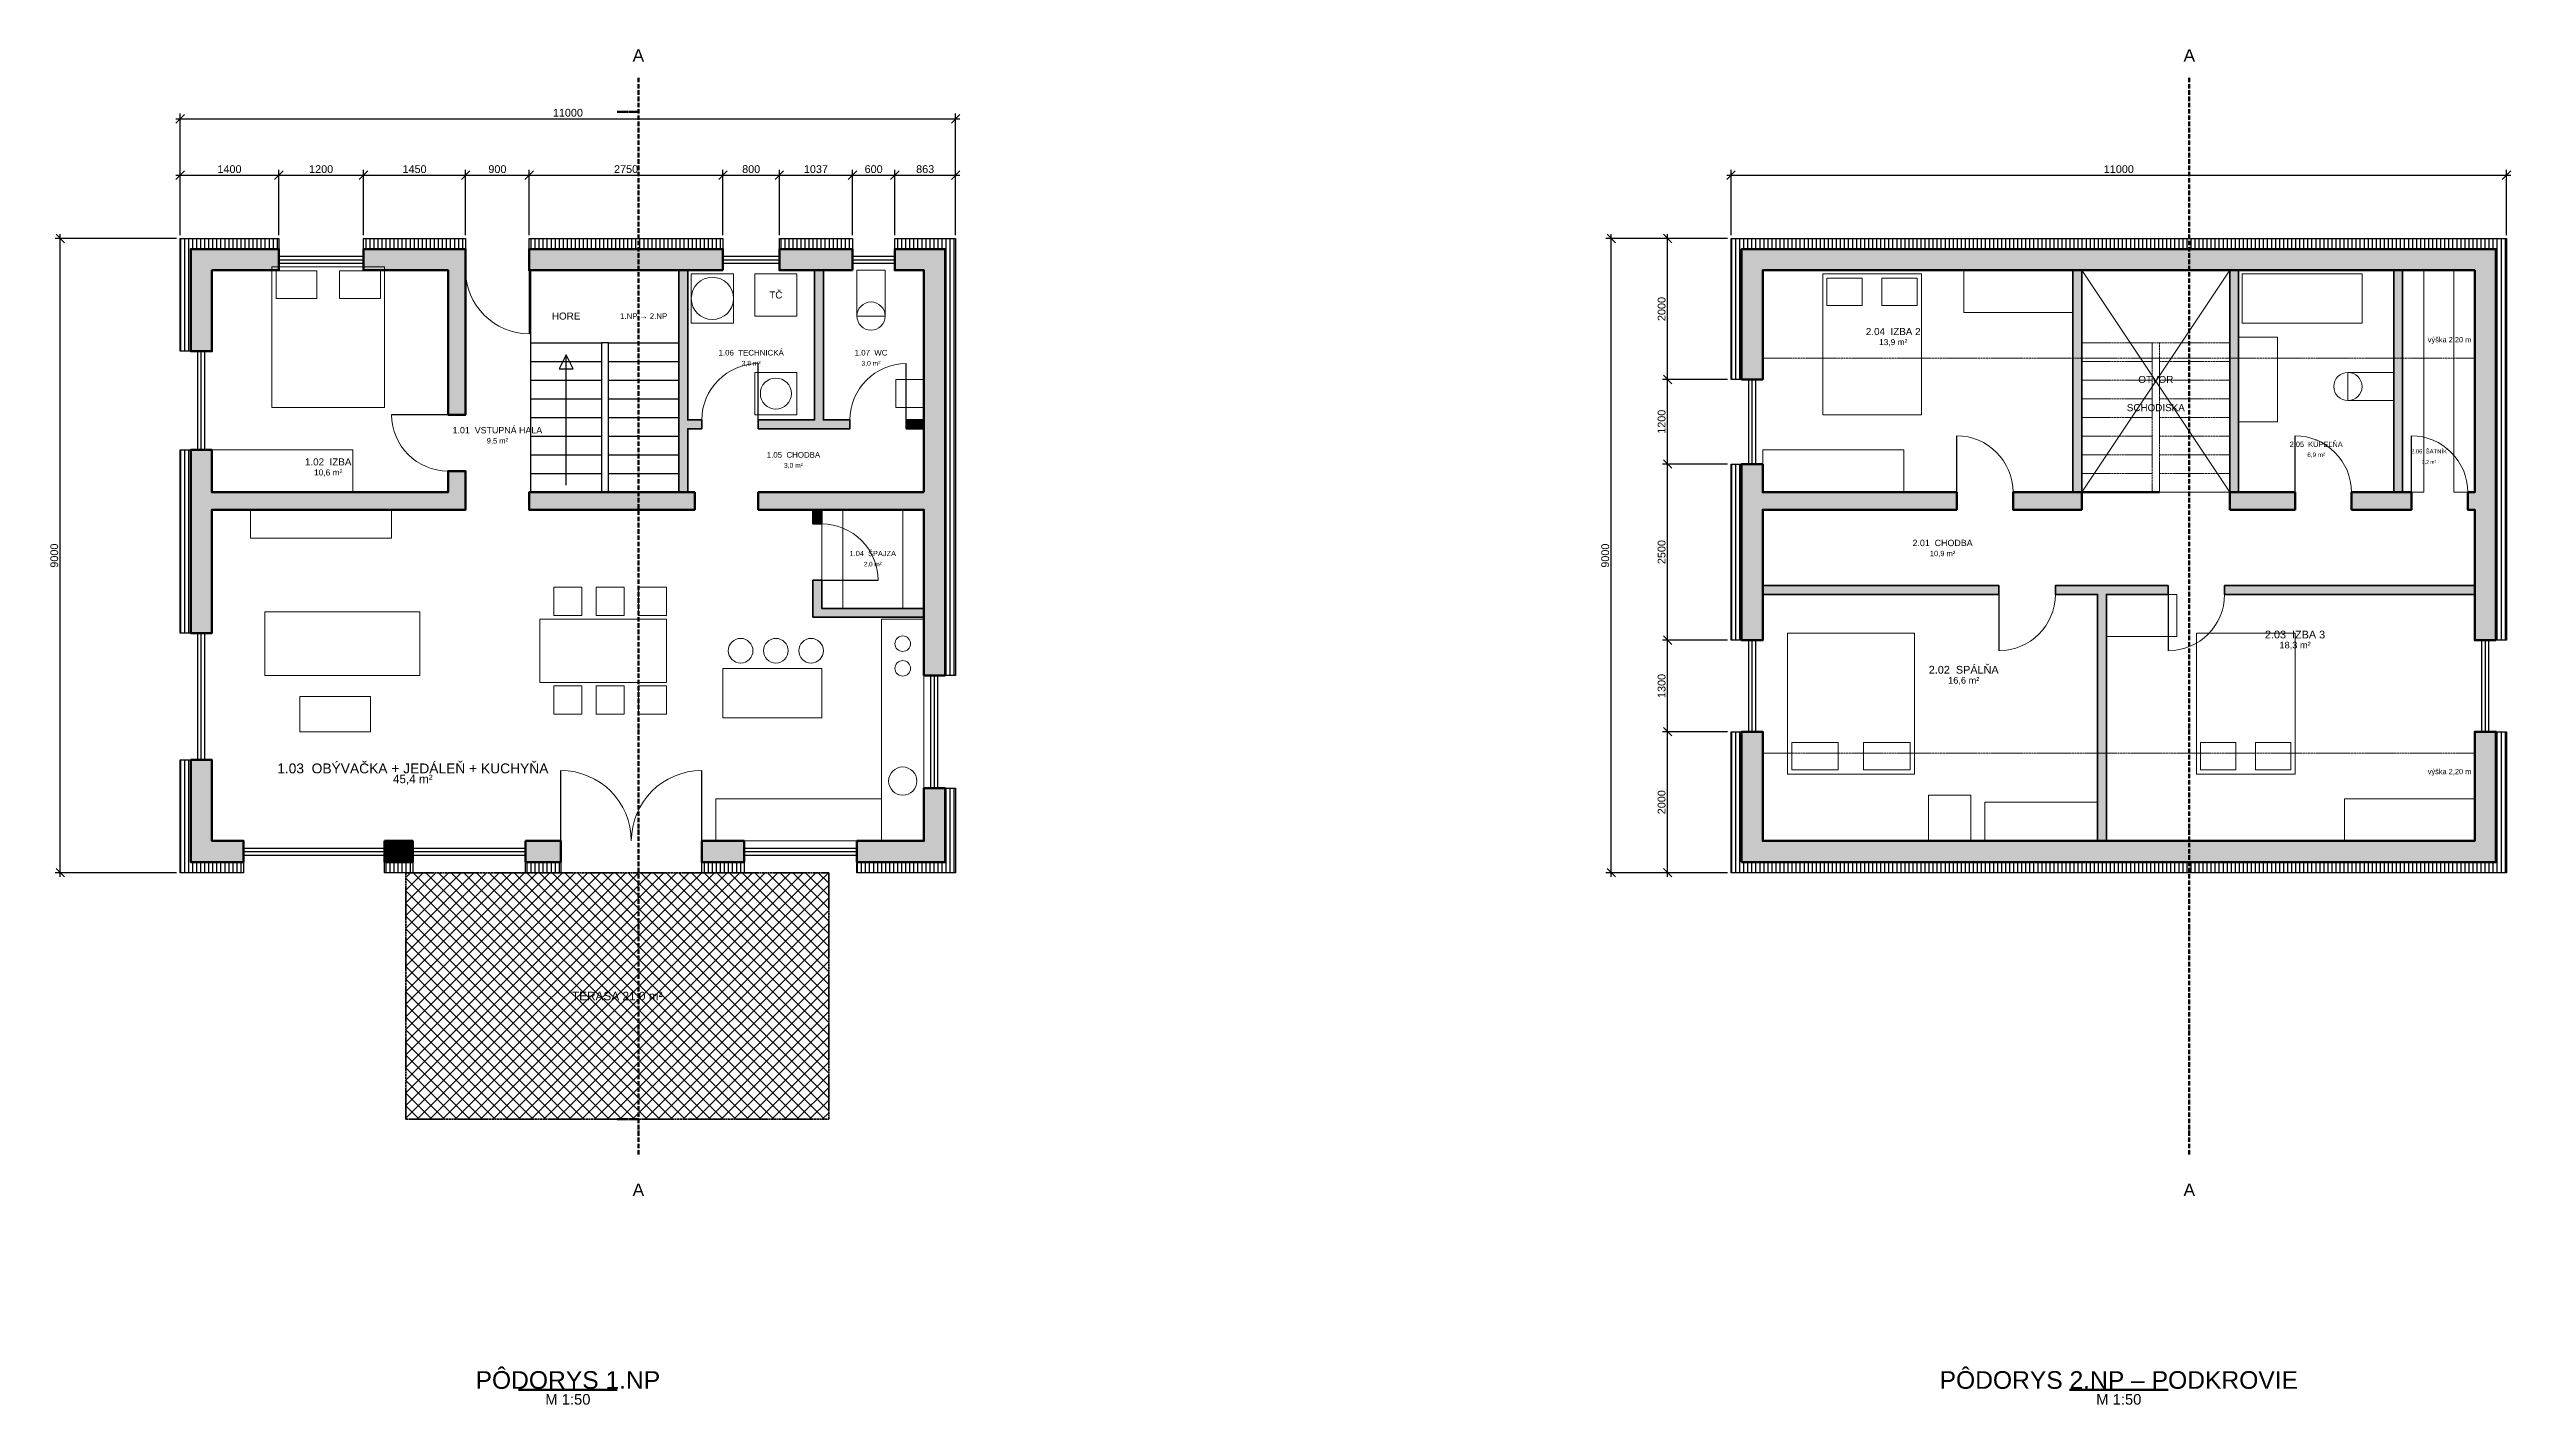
# Model space of a CAD drawing. Header units: millimetres. Extents: x -3000 to 123500, y -27552 to 52684.
# Drawn here: x 60143 to 95060, y -1552 to 17688 of the extents above; entities that cross this region are included whole.
import ezdxf
from ezdxf.enums import TextEntityAlignment as Align

# ---------------------------------------------------------------- set-up
doc = ezdxf.new("R2010")
doc.units = ezdxf.units.MM
doc.linetypes.add('DASHDOT', pattern=[3.556, 2.54, -0.508, 0, -0.508])
doc.linetypes.add('DASHED', pattern=[1.524, 1.27, -0.254])
for name, color, linetype, lineweight in [('DVERE', 3, 'Continuous', 25), ('IZOLACIA', 2, 'Continuous', 25), ('KOTY', 4, 'Continuous', 18), ('NABYTOK', 8, 'Continuous', 18), ('OKNA', 4, 'Continuous', 25), ('REZ_LINIA', 1, 'DASHDOT', 35), ('SCHODISKO', 6, 'Continuous', 25), ('SKRYTE', 8, 'DASHED', 18), ('STENY_NOSNE', 7, 'Continuous', 70), ('STENY_PRIECKY', 7, 'Continuous', 35), ('TERASA', 30, 'Continuous', 35), ('TEXT', 7, 'Continuous', 25)]:
    doc.layers.add(name, color=color, linetype=linetype, lineweight=lineweight)
doc.styles.add('DOM', font='arial.ttf')
doc.dimstyles.new('DOM_50', dxfattribs={"dimscale": 50, "dimtxt": 2.2, "dimasz": 1.5, "dimexe": 1.5, "dimexo": 1, "dimgap": 0.6, "dimtad": 1, "dimdec": 0, "dimtxsty": 'DOM', "dimtsz": 1.2, "dimcen": 2.5, "dimdle": 1.2, "dimclrd": 4, "dimclre": 4, "dimclrt": 7, "dimazin": 3, "dimtfac": 1, "dimtmove": 0, "dimatfit": 3})

msp = doc.modelspace()

# ---------------------------------------------------------------- hatches: boundary and pattern name
at = {"layer": 'IZOLACIA'}
h = msp.add_hatch(dxfattribs=at)
h.set_pattern_fill('ANSI31', color=2, scale=18, angle=45)
h.paths.add_polyline_path([(62000, 15000), (63400, 15000), (63400, 14850), (62150, 14850), (62150, 13400), (62000, 13400)])
h = msp.add_hatch(dxfattribs=at)
h.set_pattern_fill('ANSI31', color=2, scale=18, angle=45)
h.paths.add_polyline_path([(66050, 15000), (66050, 14850), (64600, 14850), (64600, 15000)])
h = msp.add_hatch(dxfattribs=at)
h.set_pattern_fill('ANSI31', color=2, scale=18, angle=45)
h.paths.add_polyline_path([(69700, 15000), (69700, 14850), (66950, 14850), (66950, 15000)])
h = msp.add_hatch(dxfattribs=at)
h.set_pattern_fill('ANSI31', color=2, scale=18, angle=45)
h.paths.add_polyline_path([(71537, 15000), (71537, 14850), (70500, 14850), (70500, 15000)])
h = msp.add_hatch(dxfattribs=at)
h.set_pattern_fill('ANSI31', color=2, scale=18, angle=45)
h.paths.add_polyline_path([(73000, 15000), (73000, 8800), (72850, 8800), (72850, 14850), (72137, 14850), (72137, 15000)])
h = msp.add_hatch(dxfattribs=at)
h.set_pattern_fill('ANSI31', color=2, scale=18, angle=45)
h.paths.add_polyline_path([(84000, 15000), (95000, 15000), (95000, 9300), (94850, 9300), (94850, 14850), (84150, 14850), (84150, 13000), (84000, 13000)])
h = msp.add_hatch(dxfattribs=at)
h.set_pattern_fill('ANSI31', color=2, scale=18, angle=45)
h.paths.add_polyline_path([(62000, 12000), (62150, 12000), (62150, 9400), (62000, 9400)])
h = msp.add_hatch(dxfattribs=at)
h.set_pattern_fill('ANSI31', color=2, scale=18, angle=45)
h.paths.add_polyline_path([(84000, 11800), (84150, 11800), (84150, 9300), (84000, 9300)])
h = msp.add_hatch(dxfattribs=at)
h.set_pattern_fill('ANSI31', color=2, scale=18, angle=45)
h.paths.add_polyline_path([(84000, 8000), (84150, 8000), (84150, 6150), (94850, 6150), (94850, 8000), (95000, 8000), (95000, 6000), (84000, 6000)])
h = msp.add_hatch(dxfattribs=at)
h.set_pattern_fill('ANSI31', color=2, scale=18, angle=45)
h.paths.add_polyline_path([(62000, 7600), (62150, 7600), (62150, 6150), (62900, 6150), (62900, 6000), (62000, 6000)])
h = msp.add_hatch(dxfattribs=at)
h.set_pattern_fill('ANSI31', color=2, scale=18, angle=45)
h.paths.add_polyline_path([(73000, 6000), (71600, 6000), (71600, 6150), (72850, 6150), (72850, 7200), (73000, 7200)])
h = msp.add_hatch(dxfattribs=at)
h.set_pattern_fill('ANSI31', color=2, scale=18, angle=45)
h.paths.add_polyline_path([(64900, 6000), (64900, 6150), (65300, 6150), (65300, 6000)])
h = msp.add_hatch(dxfattribs=at)
h.set_pattern_fill('ANSI31', color=2, scale=18, angle=45)
h.paths.add_polyline_path([(66900, 6000), (66900, 6150), (67400, 6150), (67400, 6000)])
h = msp.add_hatch(dxfattribs=at)
h.set_pattern_fill('ANSI31', color=2, scale=18, angle=45)
h.paths.add_polyline_path([(69400, 6000), (69400, 6150), (70000, 6150), (70000, 6000)])
at = {"layer": 'STENY_NOSNE'}
h = msp.add_hatch(color=252, dxfattribs=at)
h.dxf.hatch_style = 1
h.paths.add_polyline_path([(63400, 14550), (62450, 14550), (62450, 13400), (62150, 13400), (62150, 14850), (63400, 14850)])
h = msp.add_hatch(color=252, dxfattribs=at)
h.dxf.hatch_style = 1
h.paths.add_polyline_path([(66050, 14550), (66050, 14549), (66050, 12500), (65800, 12500), (65800, 14550), (64600, 14550), (64600, 14850), (66050, 14850)])
h = msp.add_hatch(color=252, dxfattribs=at)
h.dxf.hatch_style = 1
h.paths.add_polyline_path([(69700, 14550), (66950, 14550), (66950, 14850), (69700, 14850)])
h = msp.add_hatch(color=252, dxfattribs=at)
h.dxf.hatch_style = 1
h.paths.add_polyline_path([(72550, 11400), (72550, 14550), (72137, 14550), (72137, 14850), (72850, 14850), (72850, 8800), (72550, 8800), (72550, 11150), (70200, 11150), (70200, 11400)])
h = msp.add_hatch(color=252, dxfattribs=at)
h.dxf.hatch_style = 1
h.paths.add_polyline_path([(71537, 14550), (70500, 14550), (70500, 14850), (71537, 14850)])
h = msp.add_hatch(color=252, dxfattribs=at)
h.dxf.hatch_style = 1
h.paths.add_polyline_path([(94850, 9300), (94550, 9300), (94550, 11150), (94450, 11150), (94450, 11400), (94550, 11400), (94550, 14550), (84450, 14550), (84450, 13000), (84150, 13000), (84150, 14850), (94850, 14850)])
h = msp.add_hatch(color=252, dxfattribs=at)
h.dxf.hatch_style = 1
h.paths.add_polyline_path([(66050, 11401), (66050, 11400), (66050, 11150), (62450, 11150), (62450, 9400), (62150, 9400), (62150, 12000), (62450, 12000), (62450, 11400), (65800, 11400), (65800, 11700), (66050, 11700)])
h = msp.add_hatch(color=252, dxfattribs=at)
h.dxf.hatch_style = 1
h.paths.add_polyline_path([(84450, 11800), (84450, 11400), (87200, 11400), (87200, 11150), (84450, 11150), (84450, 9300), (84150, 9300), (84150, 11800)])
h = msp.add_hatch(color=252, dxfattribs=at)
h.dxf.hatch_style = 1
h.paths.add_polyline_path([(69300, 11400), (69300, 11150), (66950, 11150), (66950, 11400)])
h = msp.add_hatch(color=252, dxfattribs=at)
h.dxf.hatch_style = 1
h.paths.add_polyline_path([(88975, 11400), (88975, 11150), (88000, 11150), (88000, 11400)])
h = msp.add_hatch(color=252, dxfattribs=at)
h.dxf.hatch_style = 1
h.paths.add_polyline_path([(91075, 11150), (91075, 11400), (92000, 11400), (92000, 11150)])
h = msp.add_hatch(color=252, dxfattribs=at)
h.dxf.hatch_style = 1
h.paths.add_polyline_path([(92800, 11150), (92800, 11400), (93650, 11400), (93650, 11150)])
h = msp.add_hatch(color=252, dxfattribs=at)
h.dxf.hatch_style = 1
h.paths.add_polyline_path([(84150, 6150), (84150, 8000), (84450, 8000), (84450, 6450), (94550, 6450), (94550, 8000), (94850, 8000), (94850, 6150)])
h = msp.add_hatch(color=252, dxfattribs=at)
h.dxf.hatch_style = 1
h.paths.add_polyline_path([(62150, 7600), (62450, 7600), (62450, 6450), (62900, 6450), (62900, 6150), (62150, 6150)])
h = msp.add_hatch(color=252, dxfattribs=at)
h.dxf.hatch_style = 1
h.paths.add_polyline_path([(71600, 6150), (71600, 6450), (72550, 6450), (72550, 7200), (72850, 7200), (72850, 6150)])
h = msp.add_hatch(color=252, dxfattribs=at)
h.dxf.hatch_style = 1
h.paths.add_polyline_path([(64900, 6450), (65300, 6450), (65300, 6150), (64900, 6150)])
h = msp.add_hatch(color=252, dxfattribs=at)
h.dxf.hatch_style = 1
h.paths.add_polyline_path([(66900, 6450), (67400, 6450), (67400, 6150), (66900, 6150)])
h = msp.add_hatch(color=252, dxfattribs=at)
h.dxf.hatch_style = 1
h.paths.add_polyline_path([(69400, 6450), (70000, 6450), (70000, 6150), (69400, 6150)])
at = {"layer": 'STENY_PRIECKY'}
h = msp.add_hatch(color=254, dxfattribs=at)
h.dxf.hatch_style = 1
h.paths.add_polyline_path([(69200, 11400), (69075, 11400), (69075, 14550), (69200, 14550), (69200, 12425), (69400, 12425), (69400, 12300), (69200, 12300)])
h = msp.add_hatch(color=254, dxfattribs=at)
h.dxf.hatch_style = 1
h.paths.add_polyline_path([(70200, 12425), (71000, 12425), (71000, 14550), (71125, 14550), (71125, 12425), (71500, 12425), (71500, 12300), (70200, 12300)])
h = msp.add_hatch(color=254, dxfattribs=at)
h.dxf.hatch_style = 1
h.paths.add_polyline_path([(88975, 11400), (88850, 11400), (88850, 14550), (88975, 14550)])
h = msp.add_hatch(color=254, dxfattribs=at)
h.dxf.hatch_style = 1
h.paths.add_polyline_path([(91075, 11400), (91075, 14550), (91200, 14550), (91200, 11400)])
h = msp.add_hatch(color=254, dxfattribs=at)
h.dxf.hatch_style = 1
h.paths.add_polyline_path([(93400, 11400), (93400, 14550), (93525, 14550), (93525, 11400)])
h = msp.add_hatch(color=254, dxfattribs=at)
h.dxf.hatch_style = 1
h.paths.add_polyline_path([(72300, 12425), (72550, 12425), (72550, 12300), (72300, 12300)])
h = msp.add_hatch(color=254, dxfattribs=at)
h.dxf.hatch_style = 1
h.paths.add_polyline_path([(71100, 11150), (71100, 10950), (70975, 10950), (70975, 11150)])
h = msp.add_hatch(color=254, dxfattribs=at)
h.dxf.hatch_style = 1
h.paths.add_polyline_path([(70975, 9625), (70975, 9750), (70975, 10150), (71100, 10150), (71100, 9750), (72550, 9750), (72550, 9625), (71100, 9625)])
h = msp.add_hatch(color=254, dxfattribs=at)
h.dxf.hatch_style = 1
h.paths.add_polyline_path([(84450, 10075), (87800, 10075), (87800, 9950), (84450, 9950)])
h = msp.add_hatch(color=254, dxfattribs=at)
h.dxf.hatch_style = 1
h.paths.add_polyline_path([(88600, 9950), (88600, 10075), (90200, 10075), (90200, 9950), (89325, 9950), (89325, 6450), (89200, 6450), (89200, 9950)])
h = msp.add_hatch(color=254, dxfattribs=at)
h.dxf.hatch_style = 1
h.paths.add_polyline_path([(94550, 9950), (91000, 9950), (91000, 10075), (94550, 10075)])
at = {"layer": 'TERASA'}
h = msp.add_hatch(dxfattribs=at)
h.set_pattern_fill('ANSI37', color=30, scale=40)
h.paths.add_polyline_path([(71200, 2500), (71200, 6000), (65200, 6000), (65200, 2500)])

# ---------------------------------------------------------------- linework, layer by layer
at = {"layer": 'DVERE'}
for p, q in [((66950, 14550), (66950, 13650)), ((70200, 12425), (70200, 13225)), ((72300, 12425), (72300, 13225)), ((65800, 12500), (65000, 12500)), ((87200, 11400), (87200, 12200)), ((92000, 11400), (92000, 12200)), ((93650, 11400), (93650, 12200)), ((71100, 10150), (71900, 10150)), ((87800, 9950), (87800, 9150)), ((90200, 9950), (90200, 9150)), ((67400, 6450), (67400, 7450)), ((69400, 6450), (69400, 7450))]:
    msp.add_line(p, q, dxfattribs=at)
at = {"layer": 'DVERE', "lineweight": 13}
for centre, radius, start, end in [((66950, 14550), 900, 180, 270), ((70200, 12425), 800, 90, 180), ((72300, 12425), 800, 90, 180), ((65800, 12500), 800, 180, 270), ((87200, 11400), 800, 0, 90), ((92000, 11400), 800, 0, 90), ((93650, 11400), 800, 0, 90), ((71100, 10150), 800, 0, 90), ((87800, 9950), 800, 270, 360), ((90200, 9950), 800, 270, 360), ((67400, 6450), 1000, 0, 90), ((69400, 6450), 1000, 90, 180)]:
    msp.add_arc(centre, radius, start, end, dxfattribs=at)
at = {"layer": 'IZOLACIA'}
for points in [[(62000, 15000), (63400, 15000), (63400, 14850), (62150, 14850), (62150, 13400), (62000, 13400)], [(66050, 15000), (66050, 14850), (64600, 14850), (64600, 15000)], [(69700, 15000), (69700, 14850), (66950, 14850), (66950, 15000)], [(71537, 15000), (71537, 14850), (70500, 14850), (70500, 15000)], [(73000, 15000), (73000, 8800), (72850, 8800), (72850, 14850), (72137, 14850), (72137, 15000)], [(84000, 15000), (95000, 15000), (95000, 9300), (94850, 9300), (94850, 14850), (84150, 14850), (84150, 13000), (84000, 13000)], [(62000, 12000), (62150, 12000), (62150, 9400), (62000, 9400)], [(84000, 11800), (84150, 11800), (84150, 9300), (84000, 9300)], [(84000, 8000), (84150, 8000), (84150, 6150), (94850, 6150), (94850, 8000), (95000, 8000), (95000, 6000), (84000, 6000)], [(62000, 7600), (62150, 7600), (62150, 6150), (62900, 6150), (62900, 6000), (62000, 6000)], [(73000, 6000), (71600, 6000), (71600, 6150), (72850, 6150), (72850, 7200), (73000, 7200)], [(64900, 6000), (64900, 6150), (65300, 6150), (65300, 6000)], [(66900, 6000), (66900, 6150), (67400, 6150), (67400, 6000)], [(69400, 6000), (69400, 6150), (70000, 6150), (70000, 6000)]]:
    msp.add_lwpolyline(points, close=True, dxfattribs=at)
at = {"layer": 'NABYTOK'}
for points in [[(63300, 12600), (64900, 12600), (64900, 14600), (63300, 14600)], [(63360, 14150), (63940, 14150), (63940, 14540), (63360, 14540)], [(64260, 14150), (64840, 14150), (64840, 14540), (64260, 14540)], [(69250, 13800), (69850, 13800), (69850, 14500), (69250, 14500)], [(70150, 13900), (70750, 13900), (70750, 14500), (70150, 14500)], [(71600, 13900), (72000, 13900), (72000, 14550), (71600, 14550)], [(85300, 12500), (86700, 12500), (86700, 14500), (85300, 14500)], [(85360, 14050), (85860, 14050), (85860, 14440), (85360, 14440)], [(86140, 14050), (86640, 14050), (86640, 14440), (86140, 14440)], [(87300, 13950), (88850, 13950), (88850, 14550), (87300, 14550)], [(91250, 13800), (92950, 13800), (92950, 14500), (91250, 14500)], [(93525, 11400), (93825, 11400), (93825, 14550), (93525, 14550)], [(94250, 11400), (94550, 11400), (94550, 14550), (94250, 14550)], [(91200, 12400), (91750, 12400), (91750, 13600), (91200, 13600)], [(70150, 12500), (70750, 12500), (70750, 13100), (70150, 13100)], [(72150, 12600), (72550, 12600), (72550, 13000), (72150, 13000)], [(92750, 12700), (93400, 12700), (93400, 13100), (92750, 13100)], [(62450, 11400), (64450, 11400), (64450, 12000), (62450, 12000)], [(84450, 11400), (86450, 11400), (86450, 12000), (84450, 12000)], [(63000, 10750), (65000, 10750), (65000, 11150), (63000, 11150)], [(71100, 9750), (71400, 9750), (71400, 11150), (71100, 11150)], [(72250, 9750), (72550, 9750), (72550, 11150), (72250, 11150)], [(67300, 9650), (67700, 9650), (67700, 10050), (67300, 10050)], [(67900, 9650), (68300, 9650), (68300, 10050), (67900, 10050)], [(68500, 9650), (68900, 9650), (68900, 10050), (68500, 10050)], [(89325, 9350), (90325, 9350), (90325, 9950), (89325, 9950)], [(63200, 8800), (65400, 8800), (65400, 9700), (63200, 9700)], [(67100, 8700), (68900, 8700), (68900, 9600), (67100, 9600)], [(71950, 6450), (72550, 6450), (72550, 9600), (71950, 9600)], [(84800, 7400), (86600, 7400), (86600, 9400), (84800, 9400)], [(90600, 7400), (92000, 7400), (92000, 9400), (90600, 9400)], [(69700, 8200), (71100, 8200), (71100, 8900), (69700, 8900)], [(63700, 8000), (64700, 8000), (64700, 8500), (63700, 8500)], [(67300, 8250), (67700, 8250), (67700, 8650), (67300, 8650)], [(67900, 8250), (68300, 8250), (68300, 8650), (67900, 8650)], [(68500, 8250), (68900, 8250), (68900, 8650), (68500, 8650)], [(84860, 7460), (85520, 7460), (85520, 7850), (84860, 7850)], [(85880, 7460), (86540, 7460), (86540, 7850), (85880, 7850)], [(90660, 7460), (91160, 7460), (91160, 7850), (90660, 7850)], [(91440, 7460), (91940, 7460), (91940, 7850), (91440, 7850)], [(69600, 6450), (71950, 6450), (71950, 7050), (69600, 7050)], [(86800, 6450), (87400, 6450), (87400, 7100), (86800, 7100)], [(87600, 6450), (89200, 6450), (89200, 7000), (87600, 7000)], [(92700, 6450), (94550, 6450), (94550, 7050), (92700, 7050)]]:
    msp.add_lwpolyline(points, close=True, dxfattribs=at)
for centre, radius in [((69550, 14150), 300), ((71800, 13900), 200), ((70450, 12800), 220), ((92750, 12900), 200), ((69950, 9150), 175), ((70450, 9150), 175), ((70950, 9150), 175), ((72250, 9250), 110), ((72250, 8900), 110), ((72250, 7300), 200)]:
    msp.add_circle(centre, radius, dxfattribs=at)
at = {"layer": 'OKNA'}
for p, q in [((63400, 14750), (64600, 14750)), ((63400, 14700), (64600, 14700)), ((69700, 14750), (70500, 14750)), ((69700, 14700), (70500, 14700)), ((71537, 14750), (72137, 14750)), ((71537, 14700), (72137, 14700)), ((63400, 14650), (64600, 14650)), ((69700, 14650), (70500, 14650)), ((71537, 14650), (72137, 14650)), ((62250, 12000), (62250, 13400)), ((62300, 12000), (62300, 13400)), ((62350, 12000), (62350, 13400)), ((84250, 11800), (84250, 13000)), ((84300, 11800), (84300, 13000)), ((84350, 11800), (84350, 13000)), ((62250, 7600), (62250, 9400)), ((62300, 7600), (62300, 9400)), ((62350, 7600), (62350, 9400)), ((84250, 8000), (84250, 9300)), ((84300, 8000), (84300, 9300)), ((84350, 8000), (84350, 9300)), ((94650, 8000), (94650, 9300)), ((94700, 8000), (94700, 9300)), ((94750, 8000), (94750, 9300)), ((72650, 7200), (72650, 8800)), ((72700, 7200), (72700, 8800)), ((72750, 7200), (72750, 8800)), ((62900, 6350), (64900, 6350)), ((62900, 6300), (64900, 6300)), ((65300, 6350), (66900, 6350)), ((65300, 6300), (66900, 6300)), ((70000, 6350), (71600, 6350)), ((70000, 6300), (71600, 6300)), ((62900, 6250), (64900, 6250)), ((65300, 6250), (66900, 6250)), ((70000, 6250), (71600, 6250))]:
    msp.add_line(p, q, dxfattribs=at)
at = {"layer": 'REZ_LINIA', "linetype": 'DASHDOT', "lineweight": 50, "ltscale": 25}
for p, q in [((68500, 2000), (68500, 17300)), ((90500, 2000), (90500, 17300))]:
    msp.add_line(p, q, dxfattribs=at)
at = {"layer": 'REZ_LINIA', "lineweight": 50}
for points in [[(68500, 16800), (68200, 16800)], [(68500, 2500), (68200, 2500)]]:
    msp.add_lwpolyline(points, dxfattribs=at)
at = {"layer": 'SCHODISKO', "lineweight": 13}
for p, q in [((88975, 11400), (91075, 14550)), ((88975, 14550), (91075, 11400))]:
    msp.add_line(p, q, dxfattribs=at)
at = {"layer": 'SCHODISKO'}
for p, q in [((66975, 13520), (67975, 13520)), ((66975, 13520), (67975, 13520)), ((68075, 13520), (69075, 13520)), ((68075, 13520), (69075, 13520)), ((66975, 13255), (67975, 13255)), ((66975, 12990), (67975, 12990)), ((68075, 13255), (69075, 13255)), ((68075, 12990), (69075, 12990)), ((66975, 12725), (67975, 12725)), ((68075, 12725), (69075, 12725)), ((66975, 12460), (67975, 12460)), ((68075, 12460), (69075, 12460)), ((66975, 12195), (67975, 12195)), ((66975, 11930), (67975, 11930)), ((68075, 12195), (69075, 12195)), ((68075, 11930), (69075, 11930)), ((66975, 11665), (67975, 11665)), ((68075, 11665), (69075, 11665)), ((66975, 11400), (67975, 11400)), ((68075, 11400), (69075, 11400))]:
    msp.add_line(p, q, dxfattribs=at)
at = {"layer": 'SCHODISKO', "lineweight": 70}
msp.add_line((88975, 11400), (90075, 11400), dxfattribs=at)
at = {"layer": 'SCHODISKO'}
for points in [[(66975, 11400), (66975, 14550), (69075, 14550), (69075, 11400), (68075, 11400), (68075, 13520), (67975, 13520), (67975, 11400)], [(67475, 13350), (67375, 13150), (67575, 13150)]]:
    msp.add_lwpolyline(points, close=True, dxfattribs=at)
msp.add_lwpolyline([(67475, 11500), (67475, 13350)], dxfattribs=at)
at = {"layer": 'SKRYTE', "linetype": 'DASHED', "lineweight": 18, "ltscale": 25}
for p, q in [((84450, 13304.6), (94550, 13304.6)), ((84450, 7695.4), (94550, 7695.4))]:
    msp.add_line(p, q, dxfattribs=at)
at = {"layer": 'SKRYTE', "linetype": 'DASHED', "ltscale": 25}
for p, q in [((88975, 13520), (89975, 13520)), ((88975, 13520), (89975, 13520)), ((90075, 13520), (91075, 13520)), ((90075, 13520), (91075, 13520)), ((88975, 13255), (89975, 13255)), ((88975, 12990), (89975, 12990)), ((90075, 13255), (91075, 13255)), ((90075, 12990), (91075, 12990)), ((88975, 12725), (89975, 12725)), ((90075, 12725), (91075, 12725)), ((88975, 12460), (89975, 12460)), ((90075, 12460), (91075, 12460)), ((88975, 12195), (89975, 12195)), ((88975, 11930), (89975, 11930)), ((90075, 12195), (91075, 12195)), ((90075, 11930), (91075, 11930)), ((88975, 11665), (89975, 11665)), ((90075, 11665), (91075, 11665)), ((88975, 11400), (89975, 11400)), ((90075, 11400), (91075, 11400))]:
    msp.add_line(p, q, dxfattribs=at)
msp.add_lwpolyline([(88975, 11400), (88975, 14550), (91075, 14550), (91075, 11400), (90075, 11400), (90075, 13520), (89975, 13520), (89975, 11400)], close=True, dxfattribs=at)
at = {"layer": 'STENY_NOSNE'}
for points in [[(63400, 14550), (62450, 14550), (62450, 13400), (62150, 13400), (62150, 14850), (63400, 14850)], [(66050, 14550), (66050, 14549), (66050, 12500), (65800, 12500), (65800, 14550), (64600, 14550), (64600, 14850), (66050, 14850)], [(69700, 14550), (66950, 14550), (66950, 14850), (69700, 14850)], [(72550, 11400), (72550, 14550), (72137, 14550), (72137, 14850), (72850, 14850), (72850, 8800), (72550, 8800), (72550, 11150), (70200, 11150), (70200, 11400)], [(71537, 14550), (70500, 14550), (70500, 14850), (71537, 14850)], [(94850, 9300), (94550, 9300), (94550, 11150), (94450, 11150), (94450, 11400), (94550, 11400), (94550, 14550), (84450, 14550), (84450, 13000), (84150, 13000), (84150, 14850), (94850, 14850)], [(66050, 11401), (66050, 11400), (66050, 11150), (62450, 11150), (62450, 9400), (62150, 9400), (62150, 12000), (62450, 12000), (62450, 11400), (65800, 11400), (65800, 11700), (66050, 11700)], [(84450, 11800), (84450, 11400), (87200, 11400), (87200, 11150), (84450, 11150), (84450, 9300), (84150, 9300), (84150, 11800)], [(69300, 11400), (69300, 11150), (66950, 11150), (66950, 11400)], [(88975, 11400), (88975, 11150), (88000, 11150), (88000, 11400)], [(91075, 11150), (91075, 11400), (92000, 11400), (92000, 11150)], [(92800, 11150), (92800, 11400), (93650, 11400), (93650, 11150)], [(84150, 6150), (84150, 8000), (84450, 8000), (84450, 6450), (94550, 6450), (94550, 8000), (94850, 8000), (94850, 6150)], [(62150, 7600), (62450, 7600), (62450, 6450), (62900, 6450), (62900, 6150), (62150, 6150)], [(71600, 6150), (71600, 6450), (72550, 6450), (72550, 7200), (72850, 7200), (72850, 6150)], [(64900, 6450), (65300, 6450), (65300, 6150), (64900, 6150)], [(66900, 6450), (67400, 6450), (67400, 6150), (66900, 6150)], [(69400, 6450), (70000, 6450), (70000, 6150), (69400, 6150)]]:
    msp.add_lwpolyline(points, close=True, dxfattribs=at)
at = {"layer": 'STENY_PRIECKY'}
for points in [[(69200, 11400), (69075, 11400), (69075, 14550), (69200, 14550), (69200, 12425), (69400, 12425), (69400, 12300), (69200, 12300)], [(70200, 12425), (71000, 12425), (71000, 14550), (71125, 14550), (71125, 12425), (71500, 12425), (71500, 12300), (70200, 12300)], [(88975, 11400), (88850, 11400), (88850, 14550), (88975, 14550)], [(91075, 11400), (91075, 14550), (91200, 14550), (91200, 11400)], [(93400, 11400), (93400, 14550), (93525, 14550), (93525, 11400)], [(72300, 12425), (72550, 12425), (72550, 12300), (72300, 12300)], [(71100, 11150), (71100, 10950), (70975, 10950), (70975, 11150)], [(70975, 9625), (70975, 9750), (70975, 10150), (71100, 10150), (71100, 9750), (72550, 9750), (72550, 9625), (71100, 9625)], [(84450, 10075), (87800, 10075), (87800, 9950), (84450, 9950)], [(88600, 9950), (88600, 10075), (90200, 10075), (90200, 9950), (89325, 9950), (89325, 6450), (89200, 6450), (89200, 9950)], [(94550, 9950), (91000, 9950), (91000, 10075), (94550, 10075)]]:
    msp.add_lwpolyline(points, close=True, dxfattribs=at)
at = {"layer": 'TERASA', "linetype": 'DASHED', "ltscale": 25}
msp.add_lwpolyline([(71200, 2500), (71200, 6000), (65200, 6000), (65200, 2500)], close=True, dxfattribs=at)
at = {"layer": 'TEXT', "lineweight": 50}
for p, q in [((66800, -1340), (68200, -1340)), ((88800, -1340), (90200, -1340))]:
    msp.add_line(p, q, dxfattribs=at)

# ---------------------------------------------------------------- texts
at = {"layer": 'NABYTOK', "style": 'DOM'}
msp.add_text('TČ', height=100, dxfattribs=at).set_placement((70450, 14200), align=Align.MIDDLE_CENTER)
at = {"layer": 'REZ_LINIA', "style": 'DOM'}
for p in [(68500, 17600), (90500, 17600), (68500, 1500), (90500, 1500)]:
    msp.add_text('A', height=175, dxfattribs=at).set_placement(p, align=Align.MIDDLE_CENTER)
at = {"layer": 'SCHODISKO', "style": 'DOM'}
for s, height, p in [('HORE', 100, (67475, 13900)), ('1.NP → 2.NP', 80, (68575, 13900)), ('OTVOR', 100, (90025, 13000)), ('SCHODISKA', 100, (90025, 12600))]:
    msp.add_text(s, height=height, dxfattribs=at).set_placement(p, align=Align.MIDDLE_CENTER)
at = {"layer": 'SKRYTE', "style": 'DOM'}
for p in [(94500, 13564.6), (94500, 7435.4)]:
    msp.add_text('výška 2,20 m', height=75, dxfattribs=at).set_placement(p, align=Align.MIDDLE_RIGHT)
at = {"layer": 'TEXT', "style": 'DOM'}
for s, height, p in [('2.04  IZBA 2', 100, (86300, 13680)), ('1.06  TECHNICKÁ', 80, (70100, 13380)), ('1.07  WC', 80, (71800, 13380)), ('13,9 m²', 85, (86300, 13530)), ('3,8 m²', 68, (70100, 13230)), ('3,0 m²', 68, (71800, 13230)), ('1.01  VSTUPNÁ HALA', 90, (66500, 12280)), ('1.02  IZBA', 100, (64100, 11830)), ('9,5 m²', 76.5, (66500, 12130)), ('1.05  CHODBA', 80, (70700, 11930)), ('2.05  KÚPEĽŇA', 75, (92300, 12080)), ('6,9 m²', 63.75, (92300, 11930)), ('2.06  ŠATNÍK', 60, (93900, 11980)), ('10,6 m²', 85, (64100, 11680)), ('3,0 m²', 68, (70700, 11780)), ('3,2 m²', 51, (93900, 11830)), ('1.04  ŠPAJZA', 75, (71825, 10530)), ('2.01  CHODBA', 90, (87000, 10680)), ('10,9 m²', 76.5, (87000, 10530)), ('2,0 m²', 63.75, (71825, 10380)), ('2.03  IZBA 3', 110, (92000, 9380)), ('18,3 m²', 93.5, (92000, 9230)), ('2.02  SPÁLŇA', 110, (87300, 8880)), ('16,6 m²', 93.5, (87300, 8730)), ('1.03  OBÝVAČKA + JEDÁLEŇ + KUCHYŇA', 140, (65300, 7480)), ('45,4 m²', 119, (65300, 7330)), ('TERASA 21,0 m²', 120, (68200, 4250)), ('M 1:50', 150, (67500, -1475)), ('M 1:50', 150, (89500, -1475))]:
    msp.add_text(s, height=height, dxfattribs=at).set_placement(p, align=Align.MIDDLE_CENTER)
at = {"layer": 'TEXT', "color": 7, "style": 'DOM'}
for s, p in [('PÔDORYS 1.NP', (67500, -1200)), ('PÔDORYS 2.NP – PODKROVIE', (89500, -1200))]:
    msp.add_text(s, height=250, dxfattribs=at).set_placement(p, align=Align.MIDDLE_CENTER)

# ---------------------------------------------------------------- dimensions: what is measured, and where the dimension line sits
at = {"layer": 'KOTY'}
for base, p1, p2 in [((62000, 16700), (62000, 15000), (73000, 15000)), ((62000, 15900), (62000, 15000), (63400, 15000)), ((63400, 15900), (63400, 15000), (64600, 15000)), ((64600, 15900), (64600, 15000), (66050, 15000)), ((66050, 15900), (66050, 15000), (66950, 15000)), ((66950, 15900), (66950, 15000), (69700, 15000)), ((69700, 15900), (69700, 15000), (70500, 15000)), ((70500, 15900), (70500, 15000), (71537, 15000)), ((71537, 15900), (71537, 15000), (72137, 15000)), ((72137, 15900), (72137, 15000), (73000, 15000)), ((84000, 15900), (84000, 15000), (95000, 15000))]:
    msp.add_linear_dim(base=base, p1=p1, p2=p2, dimstyle='DOM_50', dxfattribs=at).render()
for base, p1, p2 in [((60300, 6000), (62000, 6000), (62000, 15000)), ((82300, 6000), (84000, 6000), (84000, 15000)), ((83100, 13000), (84000, 13000), (84000, 15000)), ((83100, 11800), (84000, 11800), (84000, 13000)), ((83100, 9300), (84000, 9300), (84000, 11800)), ((83100, 8000), (84000, 8000), (84000, 9300)), ((83100, 6000), (84000, 6000), (84000, 8000))]:
    msp.add_linear_dim(base=base, p1=p1, p2=p2, angle=90, dimstyle='DOM_50', dxfattribs=at).render()

doc.saveas('drawing.dxf')
